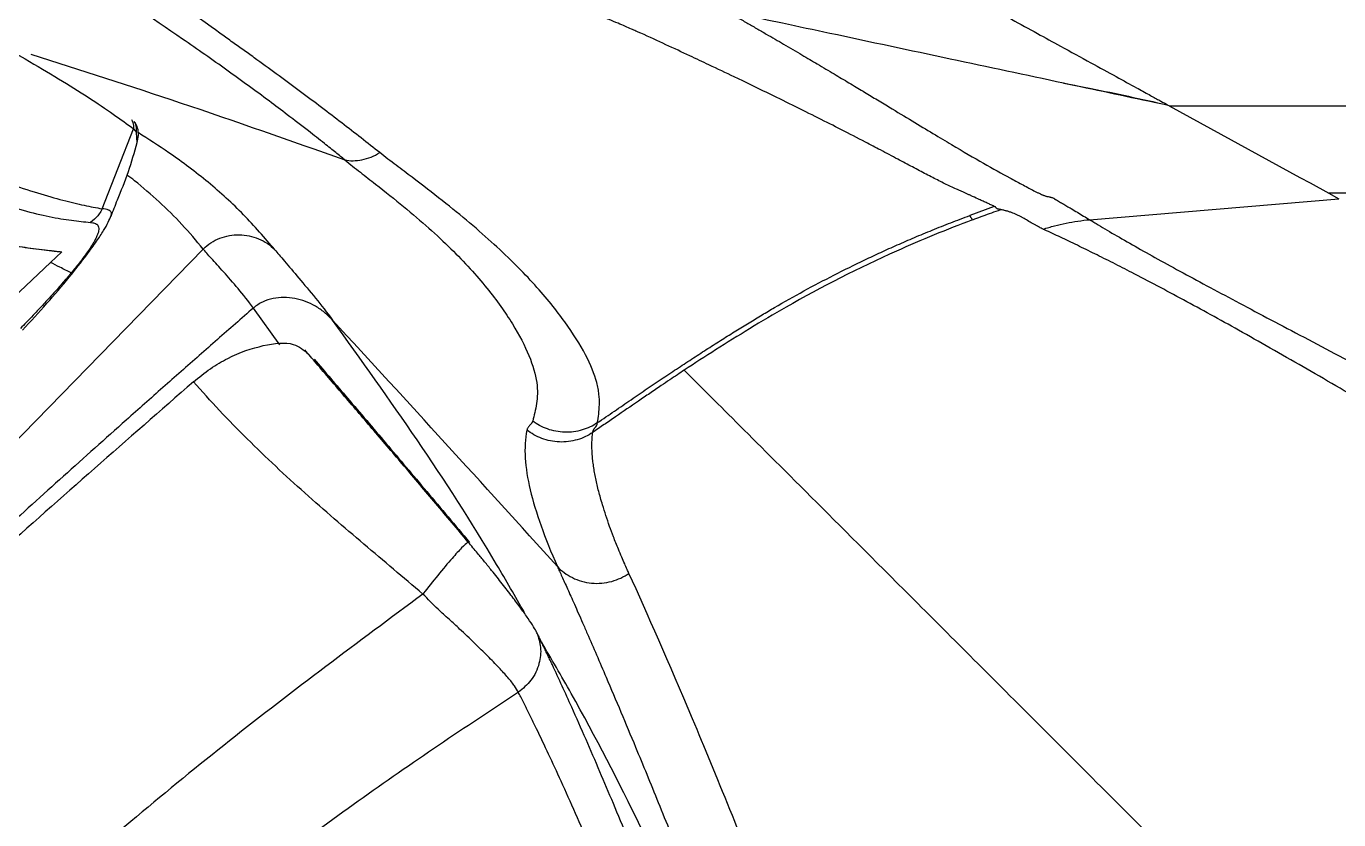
# Model space of a CAD drawing. Extents: x 525 to 613, y 487 to 635.
# Drawn here: x 541.57 to 548.09, y 581.14 to 585.09 of the extents above; entities that cross this region are included whole.
import ezdxf

# ---------------------------------------------------------------- set-up
doc = ezdxf.new("R2010")
doc.units = 0
doc.header["$MEASUREMENT"] = 0
doc.layers.add('1', color=4, linetype='Continuous')
doc.layers.add('STD TEST', color=3, linetype='Continuous')

# ---------------------------------------------------------------- blocks, each defined once
blk = doc.blocks.new('2023 VANGUARD')
at = {"layer": '1', "color": 3, "linetype": 'Continuous', "lineweight": 25}
for p, q in [((-21.7076, -8.0011), (-7.816, -8.0011)), ((-21.7076, -8.0011), (-21.0587, -8.3571)), ((-26.8527, -8.1155), (-26.8378, -8.1349)), ((-26.8338, -8.1847), (-26.8378, -8.1349)), ((-21.0587, -8.3571), (-21.008, -8.3849)), ((-21.008, -8.3849), (-20.9152, -8.4359)), ((-22.1027, -8.5677), (-20.8653, -8.4632)), ((-17.9227, -8.4286), (-20.9152, -8.4359)), ((-20.9152, -8.4359), (-20.8653, -8.4632)), ((-22.5763, -8.5015), (-22.6979, -8.5467)), ((-27.5672, -9.8024), (-26.5062, -8.7135)), ((-27.2651, -8.7801), (-27.4484, -8.9537)), ((-26.1256, -9.1903), (-26.2566, -9.0066))]:
    blk.add_line(p, q, dxfattribs=at)
at = {"layer": '1', "color": 3, "linetype": 'Continuous', "lineweight": 25, "flags": 128}
for points in [[(-27.009, -8.5131), (-26.9308, -8.3144), (-26.8527, -8.1157)], [(-27.2089, -8.7271), (-27.2369, -8.7536), (-27.265, -8.7802)]]:
    blk.add_lwpolyline(points, dxfattribs=at)
at = {"layer": '1', "color": 3, "linetype": 'Continuous', "lineweight": 25}
for points, knots in [([(-25.6294, -8.2343), (-25.6898, -8.1864), (-25.7526, -8.1373), (-25.8836, -8.0363), (-25.9519, -7.9845), (-26.0928, -7.8793), (-26.1652, -7.8261), (-26.2582, -7.759), (-26.2769, -7.7455), (-26.3146, -7.7185), (-26.3336, -7.705), (-26.3716, -7.6777), (-26.3905, -7.664), (-26.4286, -7.6365), (-26.4477, -7.6228), (-26.6216, -7.4987), (-26.7835, -7.3865), (-27.0369, -7.2165), (-27.1232, -7.1595), (-27.2991, -7.045), (-27.3886, -6.9876), (-27.6589, -6.8166), (-27.8425, -6.7038), (-28.1227, -6.5367), (-28.2169, -6.4814), (-28.4067, -6.3712), (-28.5022, -6.3163), (-28.9829, -6.0422), (-29.3772, -5.8247), (-29.7807, -5.6093)], [0, 0, 0, 0, 0.0625, 0.0625, 0.125, 0.125, 0.1875, 0.1875, 0.203125, 0.203125, 0.21875, 0.21875, 0.234375, 0.234375, 0.25, 0.25, 0.375, 0.375, 0.4375, 0.4375, 0.5, 0.5, 0.625, 0.625, 0.6875, 0.6875, 0.75, 0.75, 1, 1, 1, 1]), ([(-25.803, -8.2703), (-25.81, -8.2646), (-25.8248, -8.2526), (-25.8487, -8.2333), (-25.8755, -8.2119), (-25.9074, -8.1865), (-25.9437, -8.1579), (-26.0042, -8.1105), (-26.082, -8.0506), (-26.2148, -7.9504), (-26.3857, -7.8254), (-26.6813, -7.6181), (-26.9997, -7.4075), (-27.3398, -7.1949), (-27.6041, -7.0355), (-27.8202, -6.9098), (-28.0034, -6.8058), (-28.1418, -6.7285), (-28.294, -6.6451), (-28.4369, -6.5679), (-28.579, -6.4922), (-28.7737, -6.3893), (-29.0124, -6.2648), (-29.2417, -6.1474), (-29.4044, -6.0649), (-29.507, -6.0132), (-29.6072, -5.963), (-29.705, -5.9143), (-29.8004, -5.867), (-29.8633, -5.836), (-29.8943, -5.8207)], [0, 0, 0, 0, 0.007649, 0.016228, 0.025739, 0.03618, 0.049742, 0.063303, 0.097752, 0.126504, 0.189592, 0.25179, 0.376577, 0.438202, 0.502368, 0.564842, 0.587733, 0.626988, 0.657988, 0.688961, 0.721206, 0.750889, 0.815561, 0.874989, 0.897211, 0.918873, 0.939979, 0.960533, 0.980538, 1, 1, 1, 1]), ([(-30.4393, -6.3533), (-30.3043, -6.4114), (-30.0348, -6.5274), (-29.6434, -6.6952), (-29.2649, -6.8591), (-28.9017, -7.0194), (-28.5545, -7.1772), (-28.2253, -7.3324), (-27.9177, -7.4841), (-27.6362, -7.6309), (-27.4059, -7.7587), (-27.2208, -7.8683), (-27.0748, -7.96), (-26.9482, -8.0455), (-26.8845, -8.0922), (-26.8527, -8.1155)], [0, 0, 0, 0, 0.083389, 0.166545, 0.249266, 0.331863, 0.414655, 0.498053, 0.581911, 0.665729, 0.748937, 0.811246, 0.87376, 0.936869, 1, 1, 1, 1]), ([(-23.4303, -7.0559), (-23.381, -7.0829), (-23.29, -7.1329), (-23.1584, -7.2051), (-23.0334, -7.2737), (-22.9113, -7.3407), (-22.7772, -7.4142), (-22.638, -7.4907), (-22.4948, -7.5693), (-22.366, -7.6399), (-22.2334, -7.7126), (-22.101, -7.7853), (-21.974, -7.855), (-21.8775, -7.9078), (-21.8073, -7.9464), (-21.7591, -7.9729), (-21.7283, -7.9897), (-21.7196, -7.9945), (-21.7168, -7.9961)], [0, 0, 0, 0, 0.074448, 0.137352, 0.199178, 0.264286, 0.323669, 0.405057, 0.480152, 0.549004, 0.611679, 0.697845, 0.774718, 0.842867, 0.891814, 0.937135, 0.97952, 1, 1, 1, 1]), ([(-30.5011, -7.1637), (-30.3771, -7.2171), (-30.1288, -7.3238), (-29.7633, -7.4887), (-29.4033, -7.6542), (-29.0517, -7.8191), (-28.7101, -7.9802), (-28.4085, -8.1216), (-28.1483, -8.2398), (-27.9289, -8.3347), (-27.7286, -8.4152), (-27.5513, -8.4777), (-27.3982, -8.5231), (-27.2684, -8.5538), (-27.1574, -8.5724), (-27.0967, -8.5782), (-27.0663, -8.5811)], [0, 0, 0, 0, 0.082411, 0.164951, 0.247638, 0.330248, 0.412935, 0.496232, 0.559503, 0.622548, 0.685579, 0.749219, 0.81255, 0.875197, 0.937632, 1, 1, 1, 1]), ([(-30.4873, -7.1325), (-30.3596, -7.1841), (-30.104, -7.2876), (-29.7265, -7.4451), (-29.3546, -7.602), (-28.9917, -7.7578), (-28.6399, -7.9101), (-28.3311, -8.044), (-28.067, -8.1565), (-27.8466, -8.2476), (-27.648, -8.3262), (-27.4741, -8.3884), (-27.3255, -8.4365), (-27.2006, -8.4719), (-27.0949, -8.4978), (-27.0376, -8.508), (-27.0089, -8.5131)], [0, 0, 0, 0, 0.082589, 0.165416, 0.24837, 0.331192, 0.414034, 0.497446, 0.560621, 0.623393, 0.686188, 0.749611, 0.812567, 0.875073, 0.937549, 1, 1, 1, 1]), ([(-22.737, -8.4274), (-22.7423, -8.425), (-22.7517, -8.4209), (-22.7703, -8.4128), (-22.7931, -8.4028), (-22.8219, -8.3891), (-22.8616, -8.3693), (-22.9136, -8.3424), (-22.9811, -8.3066), (-23.0563, -8.2664), (-23.1344, -8.2251), (-23.227, -8.1765), (-23.3284, -8.124), (-23.4498, -8.0626), (-23.5728, -8.0013), (-23.7116, -7.9332), (-23.8509, -7.8659), (-23.981, -7.8039), (-24.0947, -7.7504), (-24.2068, -7.6981), (-24.2924, -7.6585), (-24.3433, -7.6358), (-24.3589, -7.6288), (-24.3813, -7.6189), (-24.4108, -7.6061), (-24.4477, -7.5904), (-24.4923, -7.5718), (-24.5448, -7.5505), (-24.5832, -7.5354), (-24.6036, -7.5273)], [0, 0, 0, 0, 0.017859, 0.031253, 0.06251, 0.093767, 0.125021, 0.18752, 0.250011, 0.310926, 0.37503, 0.425603, 0.500012, 0.561443, 0.625026, 0.682897, 0.749999, 0.798597, 0.833329, 0.874992, 0.916666, 0.919568, 0.924617, 0.931813, 0.941156, 0.952647, 0.966284, 0.982068, 1, 1, 1, 1]), ([(-23.9046, -7.5326), (-23.8964, -7.5373), (-23.8798, -7.5467), (-23.8553, -7.5607), (-23.8307, -7.5748), (-23.8062, -7.5888), (-23.7818, -7.6029), (-23.7574, -7.6169), (-23.7331, -7.631), (-23.6874, -7.6574), (-23.619, -7.6973), (-23.5347, -7.7468), (-23.4512, -7.7962), (-23.3733, -7.8425), (-23.2976, -7.8878), (-23.229, -7.9291), (-23.1628, -7.969), (-23.0792, -8.0195), (-22.9442, -8.1012), (-22.7826, -8.1983), (-22.6259, -8.2896), (-22.518, -8.3497), (-22.4494, -8.3867), (-22.4124, -8.4063), (-22.3853, -8.4206), (-22.3664, -8.4301), (-22.3533, -8.4365), (-22.3461, -8.4399), (-22.3396, -8.443), (-22.3332, -8.446), (-22.3274, -8.4482), (-22.3214, -8.4501), (-22.3149, -8.4517), (-22.3082, -8.4531), (-22.3016, -8.4545), (-22.295, -8.456), (-22.2891, -8.4576), (-22.2848, -8.4591), (-22.283, -8.4598)], [0, 0, 0, 0, 0.007545, 0.015166, 0.022863, 0.030636, 0.038487, 0.046414, 0.05442, 0.062504, 0.092091, 0.125005, 0.153849, 0.187507, 0.218709, 0.250009, 0.279787, 0.312512, 0.375011, 0.499988, 0.624982, 0.749983, 0.812487, 0.846959, 0.874991, 0.906242, 0.913961, 0.921869, 0.932136, 0.937495, 0.944888, 0.953122, 0.959831, 0.968747, 0.978168, 0.984374, 0.99301, 1, 1, 1, 1]), ([(-22.2322, -7.8892), (-22.42, -7.8491), (-22.8071, -7.7666), (-23.2724, -7.6675), (-23.6184, -7.5936), (-23.7824, -7.5586), (-23.8728, -7.5393), (-23.896, -7.5344), (-23.9021, -7.5331), (-23.9039, -7.5327), (-23.9044, -7.5326), (-23.9046, -7.5326)], [0, 0, 0, 0, 0.336814, 0.69436, 0.834708, 0.957468, 0.988675, 0.996816, 0.999027, 0.999668, 1, 1, 1, 1]), ([(-27.2468, -8.7242), (-27.2798, -8.7209), (-27.3459, -8.7143), (-27.4633, -8.6956), (-27.5984, -8.6691), (-27.7536, -8.6324), (-27.9281, -8.5815), (-28.1252, -8.5203), (-28.3353, -8.4466), (-28.6041, -8.3521), (-28.9354, -8.2318), (-29.3312, -8.088), (-29.7392, -7.9416), (-30.1557, -7.7958), (-30.4391, -7.7009), (-30.5807, -7.6535)], [0, 0, 0, 0, 0.0625609, 0.1250947, 0.1873823, 0.2497889, 0.3127537, 0.3763096, 0.4391244, 0.5016072, 0.6016991, 0.7016111, 0.8011802, 0.9006685, 1, 1, 1, 1]), ([(-30.5745, -7.6397), (-30.457, -7.679), (-30.2159, -7.7598), (-29.8637, -7.8828), (-29.5107, -8.0084), (-29.1703, -8.1318), (-28.8428, -8.2512), (-28.5913, -8.3421), (-28.4075, -8.4072), (-28.2824, -8.451), (-28.1617, -8.4925), (-28.047, -8.5309), (-27.9393, -8.5647), (-27.8381, -8.5955), (-27.7448, -8.6234), (-27.6583, -8.6469), (-27.583, -8.6652), (-27.5185, -8.6795), (-27.4594, -8.6922), (-27.4051, -8.7028), (-27.3483, -8.7119), (-27.2934, -8.7167), (-27.2611, -8.7217), (-27.2465, -8.7239)], [0, 0, 0, 0, 0.082249, 0.168725, 0.250938, 0.337838, 0.421226, 0.501438, 0.538138, 0.573957, 0.608923, 0.645818, 0.681064, 0.714276, 0.751294, 0.786327, 0.81865, 0.848238, 0.87506, 0.90615, 0.934321, 0.970126, 1, 1, 1, 1]), ([(-27.362, -7.7447), (-27.1145, -7.824), (-26.5917, -7.9916), (-26.0751, -8.1741), (-25.803, -8.2703)], [0, 0, 0, 0, 0.473404, 1, 1, 1, 1]), ([(-22.2322, -7.8892), (-22.1868, -7.8979), (-22.0811, -7.918), (-21.9075, -7.9545), (-21.7813, -7.9824), (-21.7169, -7.9966)], [0, 0, 0, 0, 0.269302, 0.626744, 1, 1, 1, 1]), ([(-21.7076, -8.0011), (-21.7107, -8.0004), (-21.7357, -7.9951), (-21.9106, -7.9578), (-22.0824, -7.9212), (-22.2322, -7.8892)], [0, 0, 0, 0, 0.017776, 0.142965, 1, 1, 1, 1]), ([(-26.8631, -8.0691), (-26.8604, -8.0742), (-26.8528, -8.0883), (-26.8528, -8.1049), (-26.8527, -8.1155)], [0, 0, 0, 0, 0.361123, 1, 1, 1, 1]), ([(-26.8378, -8.1349), (-26.8372, -8.1237), (-26.8362, -8.1042), (-26.8448, -8.0871), (-26.8485, -8.0798)], [0, 0, 0, 0, 0.573476, 1, 1, 1, 1]), ([(-26.8336, -8.1846), (-26.8313, -8.1727), (-26.8266, -8.1481), (-26.8301, -8.1131), (-26.8395, -8.0933), (-26.8439, -8.084)], [0, 0, 0, 0, 0.336461, 0.690902, 1, 1, 1, 1]), ([(-26.1497, -8.7175), (-26.2005, -8.6583), (-26.3021, -8.5398), (-26.4791, -8.3797), (-26.6566, -8.2455), (-26.7783, -8.1675), (-26.8299, -8.1345)], [0, 0, 0, 0, 0.2677638, 0.5355276, 0.8032917, 1, 1, 1, 1]), ([(-26.9641, -8.5501), (-26.9537, -8.5234), (-26.9262, -8.4527), (-26.876, -8.3329), (-26.848, -8.2333), (-26.8344, -8.1846)], [0, 0, 0, 0, 0.236909, 0.627054, 1, 1, 1, 1]), ([(-25.803, -8.2703), (-25.7901, -8.2731), (-25.7763, -8.2746), (-25.7476, -8.2745), (-25.7327, -8.2729), (-25.7027, -8.2667), (-25.6876, -8.2621), (-25.6579, -8.2501), (-25.6433, -8.2427), (-25.6294, -8.2343)], [0, 0, 0, 0, 0.25, 0.25, 0.5, 0.5, 0.75, 0.75, 1, 1, 1, 1]), ([(-25.803, -8.2703), (-25.777, -8.2919), (-25.751, -8.3123), (-25.7001, -8.3521), (-25.6751, -8.3716), (-25.6017, -8.429), (-25.555, -8.466), (-25.4227, -8.5749), (-25.3447, -8.6445), (-25.2418, -8.7457), (-25.2099, -8.7788), (-25.1504, -8.844), (-25.1228, -8.8761), (-25.0467, -8.9699), (-25.0049, -9.0293), (-24.9014, -9.1975), (-24.8611, -9.2971), (-24.8468, -9.3966), (-24.8458, -9.4152), (-24.8464, -9.4501), (-24.848, -9.4664), (-24.8549, -9.5132), (-24.8625, -9.5411), (-24.8696, -9.5682)], [0, 0, 0, 0, 0.03125, 0.03125, 0.0625, 0.0625, 0.125, 0.125, 0.25, 0.25, 0.3125, 0.3125, 0.375, 0.375, 0.5, 0.5, 0.75, 0.75, 0.8125, 0.8125, 0.875, 0.875, 1, 1, 1, 1]), ([(-24.5485, -9.5775), (-24.5435, -9.5487), (-24.539, -9.5193), (-24.5378, -9.4706), (-24.5386, -9.4451), (-24.5427, -9.417), (-24.5463, -9.3976), (-24.5486, -9.3876), (-24.5734, -9.2941), (-24.6265, -9.191), (-24.7513, -9.0178), (-24.8006, -8.9567), (-24.8882, -8.8598), (-24.9198, -8.8267), (-24.987, -8.7593), (-25.0229, -8.725), (-25.1374, -8.6203), (-25.2232, -8.548), (-25.3664, -8.4349), (-25.4166, -8.3965), (-25.4948, -8.3373), (-25.5213, -8.3173), (-25.5751, -8.2765), (-25.6024, -8.2558), (-25.6294, -8.2343)], [0, 0, 0, 0, 0.125, 0.125, 0.1875, 0.21875, 0.21875, 0.25, 0.25, 0.5, 0.5, 0.625, 0.625, 0.6875, 0.6875, 0.75, 0.75, 0.875, 0.875, 0.9375, 0.9375, 0.96875, 0.96875, 1, 1, 1, 1]), ([(-26.5062, -8.7135), (-26.5409, -8.6722), (-26.6101, -8.5899), (-26.7246, -8.4774), (-26.8172, -8.3974), (-26.872, -8.3549), (-26.8843, -8.3454)], [0, 0, 0, 0, 0.305705, 0.608996, 0.912289, 1, 1, 1, 1]), ([(-22.5763, -8.5015), (-22.5777, -8.5008), (-22.5805, -8.4995), (-22.5861, -8.4967), (-22.5962, -8.492), (-22.6115, -8.4851), (-22.6309, -8.4763), (-22.6548, -8.4656), (-22.6768, -8.4555), (-22.6971, -8.4464), (-22.7101, -8.4402), (-22.7211, -8.4349), (-22.7301, -8.4306), (-22.7347, -8.4285), (-22.737, -8.4274)], [0, 0, 0, 0, 0.0312498, 0.0624993, 0.1249981, 0.2499978, 0.3750007, 0.500002, 0.7000006, 0.775, 0.8500013, 0.9250021, 0.9626012, 1, 1, 1, 1]), ([(-22.283, -8.4598), (-22.2823, -8.4601), (-22.281, -8.4606), (-22.2793, -8.4616), (-22.2781, -8.4626), (-22.2774, -8.4633), (-22.2771, -8.4637)], [0, 0, 0, 0, 0.2641843, 0.499996, 0.7500026, 1, 1, 1, 1]), ([(-22.2771, -8.4637), (-22.2738, -8.4656), (-22.2673, -8.4695), (-22.254, -8.4773), (-22.237, -8.4874), (-22.216, -8.4998), (-22.1917, -8.5143), (-22.1643, -8.5306), (-22.1338, -8.5489), (-22.1129, -8.5615), (-22.1027, -8.5677)], [0, 0, 0, 0, 0.062499, 0.125, 0.25, 0.376942, 0.5, 0.672605, 0.83927, 1, 1, 1, 1]), ([(-27.009, -8.5131), (-27.0131, -8.5218), (-27.0189, -8.534), (-27.0364, -8.5573), (-27.0532, -8.5707), (-27.0663, -8.5811)], [0, 0, 0, 0, 0.361879, 0.502985, 1, 1, 1, 1]), ([(-26.9645, -8.5497), (-26.9642, -8.5487), (-26.9631, -8.5458), (-26.9622, -8.5418), (-26.9618, -8.5376), (-26.9624, -8.5302), (-26.9663, -8.5245), (-26.9724, -8.5212), (-26.9745, -8.5203), (-26.9754, -8.5199), (-26.984, -8.5165), (-26.9967, -8.5148), (-27.009, -8.5131)], [0, 0, 0, 0, 0.035733, 0.100401, 0.162917, 0.223191, 0.477893, 0.555016, 0.573403, 0.588171, 0.599342, 1, 1, 1, 1]), ([(-22.6732, -8.5639), (-22.6594, -8.5588), (-22.6314, -8.5485), (-22.5886, -8.533), (-22.5596, -8.5228), (-22.5448, -8.5177)], [0, 0, 0, 0, 0.323675, 0.657007, 1, 1, 1, 1]), ([(-22.5449, -8.5177), (-22.5459, -8.5175), (-22.5478, -8.5171), (-22.5513, -8.5164), (-22.5563, -8.5152), (-22.5611, -8.5136), (-22.5642, -8.5121), (-22.5657, -8.5106), (-22.5665, -8.509), (-22.5676, -8.5074), (-22.5692, -8.5058), (-22.5708, -8.5045), (-22.5731, -8.5031), (-22.5753, -8.5021), (-22.5763, -8.5015)], [0, 0, 0, 0, 0.032927, 0.062501, 0.125, 0.249972, 0.374977, 0.499976, 0.625, 0.750018, 0.815381, 0.875002, 0.936906, 1, 1, 1, 1]), ([(-22.3341, -8.6147), (-22.3371, -8.6132), (-22.3434, -8.6102), (-22.3526, -8.6055), (-22.3628, -8.6), (-22.3744, -8.5936), (-22.3908, -8.5841), (-22.4108, -8.5722), (-22.4304, -8.5608), (-22.4463, -8.5522), (-22.4586, -8.5459), (-22.471, -8.5402), (-22.4844, -8.5346), (-22.4985, -8.5295), (-22.5135, -8.5248), (-22.5288, -8.5209), (-22.5395, -8.5187), (-22.5448, -8.5177)], [0, 0, 0, 0, 0.039749, 0.081419, 0.12501, 0.18388, 0.250051, 0.375114, 0.500169, 0.565996, 0.625182, 0.689677, 0.750135, 0.816395, 0.880116, 0.941313, 1, 1, 1, 1]), ([(-27.4044, -9.1168), (-27.3635, -9.0725), (-27.284, -8.9865), (-27.1758, -8.8602), (-27.0936, -8.7549), (-27.0373, -8.6768), (-27.0022, -8.6237), (-26.9785, -8.5831), (-26.9682, -8.5584), (-26.9636, -8.5473)], [0, 0, 0, 0, 0.231069, 0.448765, 0.636824, 0.753826, 0.851792, 0.933509, 1, 1, 1, 1]), ([(-27.0663, -8.5811), (-27.0625, -8.5815), (-27.0556, -8.5823), (-27.0471, -8.5843), (-27.0415, -8.5867), (-27.0371, -8.5892), (-27.0318, -8.5926), (-27.0269, -8.5994), (-27.0244, -8.6098), (-27.0252, -8.6221), (-27.0284, -8.6346), (-27.0339, -8.6491), (-27.0414, -8.6646), (-27.0507, -8.6813), (-27.0616, -8.6989), (-27.0765, -8.7215), (-27.0973, -8.7504), (-27.1259, -8.788), (-27.1489, -8.8159), (-27.1621, -8.832)], [0, 0, 0, 0, 0.065071, 0.117528, 0.164418, 0.192892, 0.228101, 0.305987, 0.387462, 0.446911, 0.503219, 0.552425, 0.610396, 0.654966, 0.698808, 0.75237, 0.824235, 0.898691, 1, 1, 1, 1]), ([(-24.5485, -9.5775), (-24.5342, -9.5677), (-24.5059, -9.5482), (-24.4638, -9.5193), (-24.4222, -9.4907), (-24.3812, -9.4624), (-24.3408, -9.4346), (-24.3009, -9.4072), (-24.2614, -9.3806), (-24.2224, -9.3544), (-24.1839, -9.3288), (-24.1456, -9.3041), (-24.1083, -9.2791), (-24.0714, -9.2549), (-24.035, -9.2311), (-23.9991, -9.2079), (-23.9637, -9.1853), (-23.9288, -9.1631), (-23.8945, -9.1414), (-23.8606, -9.1203), (-23.8273, -9.0997), (-23.7945, -9.0796), (-23.7622, -9.0599), (-23.7304, -9.0408), (-23.6991, -9.0222), (-23.6304, -8.9819), (-23.5224, -8.921), (-23.3728, -8.842), (-23.2449, -8.7789), (-23.1397, -8.7296), (-23.0577, -8.6926), (-22.9724, -8.6556), (-22.8839, -8.6188), (-22.7922, -8.5822), (-22.7296, -8.5586), (-22.6979, -8.5466)], [0, 0, 0, 0, 0.0244018, 0.0484776, 0.0722264, 0.0956474, 0.1187401, 0.1415041, 0.1639394, 0.1860448, 0.2078191, 0.2292629, 0.2503749, 0.2711551, 0.2916031, 0.3117184, 0.3315005, 0.3509497, 0.3700659, 0.3888484, 0.4072976, 0.4254142, 0.4431983, 0.4606499, 0.4777692, 0.4945566, 0.5731712, 0.6527699, 0.7334625, 0.7744532, 0.816805, 0.8605268, 0.9056279, 0.9521163, 1, 1, 1, 1]), ([(-22.6854, -8.5685), (-22.8127, -8.6162), (-23.1283, -8.7463), (-23.4956, -8.9325), (-23.7895, -9.1068), (-23.957, -9.2129), (-24.0653, -9.2812), (-24.1167, -9.3155)], [0.86513115, 0.86513115, 0.86513115, 0.86513115, 0.88760162, 0.921519, 0.93312157, 0.94407167, 0.95428419, 0.95428419, 0.95428419, 0.95428419]), ([(-22.6979, -8.5467), (-22.6977, -8.5473), (-22.6972, -8.5487), (-22.6965, -8.5505), (-22.6959, -8.552), (-22.6952, -8.5534), (-22.6946, -8.5545), (-22.694, -8.5555), (-22.6933, -8.5563), (-22.6925, -8.5572), (-22.6916, -8.5583), (-22.6905, -8.5597), (-22.6891, -8.5617), (-22.6875, -8.5644), (-22.6861, -8.5671), (-22.6854, -8.5685)], [0, 0, 0, 0, 0.051051, 0.105367, 0.162954, 0.22382, 0.287965, 0.355393, 0.426106, 0.500101, 0.600111, 0.700101, 0.800067, 0.900024, 1, 1, 1, 1]), ([(-22.3341, -8.6147), (-22.3341, -8.6147), (-22.3341, -8.6147), (-22.3341, -8.6147), (-22.3247, -8.6116), (-22.3058, -8.6059), (-22.2678, -8.5956), (-22.2197, -8.5847), (-22.1615, -8.5743), (-22.1223, -8.5693), (-22.1027, -8.5677)], [0.000004, 0.000004, 0.000004, 0.000004, 0.000012, 0.000012, 0.000012, 0.125012, 0.250012, 0.500012, 0.750012, 1.000007, 1.000007, 1.000007, 1.000007]), ([(-22.1027, -8.5677), (-22.0993, -8.5698), (-22.0924, -8.5739), (-22.0784, -8.5824), (-22.0534, -8.5974), (-22.0008, -8.6287), (-21.8859, -8.6955), (-21.6939, -8.8029), (-21.4204, -8.9501), (-21.1066, -9.1158), (-20.7558, -9.3003), (-20.2425, -9.5714), (-19.6665, -9.8795), (-19.0357, -10.2226), (-18.5363, -10.497), (-18.0113, -10.7881), (-17.4612, -11.0959), (-16.9832, -11.3658), (-16.5896, -11.59), (-16.2884, -11.7628), (-16.0318, -11.9111), (-15.862, -12.01), (-15.7909, -12.0515), (-15.7725, -12.0623), (-15.7673, -12.0653)], [0, 0, 0, 0, 0.0039062, 0.0078125, 0.015625, 0.03125, 0.0625, 0.125, 0.1875, 0.25, 0.3125, 0.375, 0.5, 0.5625, 0.625, 0.6875, 0.75, 0.8125, 0.84375, 0.875, 0.90625, 0.921875, 0.9257812, 0.927323, 0.927323, 0.927323, 0.927323]), ([(-26.5062, -8.7135), (-26.4945, -8.7018), (-26.4688, -8.681), (-26.4098, -8.6509), (-26.3272, -8.6365), (-26.2451, -8.6534), (-26.1868, -8.6846), (-26.1613, -8.7057), (-26.1497, -8.7175)], [0, 0, 0, 0, 0.125, 0.25, 0.5, 0.75, 0.875, 1, 1, 1, 1]), ([(-16.4124, -12.2526), (-16.428, -12.2418), (-16.4591, -12.2203), (-16.5057, -12.1883), (-16.5523, -12.1563), (-16.5989, -12.1245), (-16.6454, -12.0927), (-16.692, -12.0611), (-16.7386, -12.0295), (-16.7851, -11.9981), (-16.8316, -11.9667), (-16.8781, -11.9354), (-16.9247, -11.9042), (-16.9711, -11.873), (-17.0176, -11.8419), (-17.0641, -11.8109), (-17.1105, -11.78), (-17.1569, -11.7491), (-17.2034, -11.7182), (-17.2498, -11.6874), (-17.2962, -11.6567), (-17.3426, -11.626), (-17.389, -11.5953), (-17.4982, -11.5231), (-17.6711, -11.4092), (-17.9066, -11.2548), (-18.1446, -11.0995), (-18.4505, -10.901), (-18.824, -10.6606), (-19.2444, -10.3933), (-19.6527, -10.137), (-20.028, -9.9047), (-20.3842, -9.6877), (-20.7204, -9.4866), (-21.0506, -9.2934), (-21.309, -9.1464), (-21.5028, -9.039), (-21.6377, -8.9655), (-21.7684, -8.8956), (-21.8683, -8.8434), (-21.9404, -8.8063), (-21.9868, -8.7827), (-22.0324, -8.7597), (-22.0772, -8.7374), (-22.1211, -8.7157), (-22.1641, -8.6948), (-22.2062, -8.6745), (-22.2475, -8.6549), (-22.2878, -8.636), (-22.3139, -8.624), (-22.3269, -8.618)], [0, 0, 0, 0, 0.005477, 0.010974, 0.016493, 0.022031, 0.027589, 0.033168, 0.038766, 0.044383, 0.05002, 0.055676, 0.06135, 0.067043, 0.072755, 0.078486, 0.084236, 0.090004, 0.09579, 0.101596, 0.107419, 0.113262, 0.119122, 0.125001, 0.154822, 0.185599, 0.217328, 0.250005, 0.310603, 0.375, 0.435755, 0.5, 0.558168, 0.61923, 0.683183, 0.749993, 0.780675, 0.81174, 0.843183, 0.875004, 0.887329, 0.899694, 0.912098, 0.924541, 0.937022, 0.949542, 0.9621, 0.974696, 0.987329, 1, 1, 1, 1]), ([(-27.2465, -8.7239), (-27.2401, -8.7245), (-27.2273, -8.7256), (-27.215, -8.7266), (-27.2089, -8.7271)], [0, 0, 0, 0, 0.497508, 1, 1, 1, 1]), ([(-26.1497, -8.7175), (-26.1444, -8.724), (-26.1307, -8.7405), (-26.0935, -8.7844), (-26.0328, -8.8554), (-25.9485, -8.9564), (-25.8911, -9.0293), (-25.8638, -9.0662)], [0, 0, 0, 0, 0.125, 0.25, 0.5, 0.75, 0.9999956, 0.9999956, 0.9999956, 0.9999956]), ([(-27.1621, -8.832), (-27.1805, -8.8228), (-27.2134, -8.8063), (-27.2493, -8.7882), (-27.2651, -8.7801)], [0, 0, 0, 0, 0.559575, 1, 1, 1, 1]), ([(-27.1621, -8.832), (-27.1656, -8.8363), (-27.1719, -8.8438), (-27.1817, -8.8554), (-27.188, -8.8629), (-27.192, -8.8675), (-27.1937, -8.8694), (-27.1998, -8.8765), (-27.2129, -8.8917), (-27.2353, -8.9172), (-27.2688, -8.9545), (-27.3082, -8.9974), (-27.3487, -9.0404), (-27.3832, -9.0765), (-27.4044, -9.0984), (-27.4141, -9.1083)], [0, 0, 0, 0, 0.046531, 0.08249, 0.126136, 0.126895, 0.132435, 0.147445, 0.203772, 0.295536, 0.422907, 0.605358, 0.758852, 0.890317, 1, 1, 1, 1]), ([(-25.8638, -9.0662), (-25.8762, -9.0527), (-25.903, -9.0276), (-25.9483, -8.9965), (-25.998, -8.9728), (-26.0508, -8.9577), (-26.1054, -8.9523), (-26.1599, -8.9576), (-26.2119, -8.9747), (-26.2428, -8.9946), (-26.2566, -9.0066)], [0.0000012, 0.0000012, 0.0000012, 0.0000012, 0.124995, 0.249995, 0.374995, 0.499995, 0.624995, 0.749995, 0.874995, 0.9999938, 0.9999938, 0.9999938, 0.9999938]), ([(-26.2566, -9.0066), (-26.2864, -9.0326), (-26.3462, -9.0848), (-26.4359, -9.1634), (-26.5259, -9.2425), (-26.6162, -9.322), (-26.7068, -9.4021), (-26.7976, -9.4826), (-26.9625, -9.6292), (-27.2007, -9.8424), (-27.5634, -10.1702), (-27.9771, -10.5489), (-28.6449, -11.1694), (-29.5104, -11.9931), (-30.387, -12.8555), (-31.0802, -13.5544), (-31.5958, -14.0829), (-32.1064, -14.615), (-32.5004, -15.0325), (-32.7801, -15.3322), (-32.9483, -15.5135), (-33.1156, -15.6948), (-33.282, -15.8763), (-33.4475, -16.0578), (-33.6121, -16.2395), (-33.7759, -16.4212), (-33.9388, -16.6031), (-34.1008, -16.785), (-34.2619, -16.967), (-34.4222, -17.1491), (-34.5284, -17.2708), (-34.5815, -17.3315)], [0, 0, 0, 0, 0.010126, 0.020295, 0.030505, 0.040758, 0.051054, 0.061392, 0.071773, 0.107388, 0.142994, 0.196448, 0.250296, 0.375054, 0.500194, 0.562652, 0.625129, 0.687783, 0.750122, 0.771141, 0.792123, 0.813067, 0.833974, 0.854846, 0.875682, 0.896484, 0.917252, 0.937986, 0.958689, 0.97936, 1, 1, 1, 1]), ([(-24.9108, -10.5197), (-24.9563, -10.4399), (-25.1244, -10.1456), (-25.4395, -9.6585), (-25.7223, -9.2636), (-25.8638, -9.0662)], [0, 0, 0, 0, 0.156871, 0.578435, 1, 1, 1, 1]), ([(-26.5547, -9.373), (-26.527, -9.3506), (-26.4715, -9.3058), (-26.3505, -9.2352), (-26.2045, -9.1866), (-26.0575, -9.1712), (-26.0058, -9.2166), (-25.9832, -9.2364)], [0, 0, 0, 0, 0.125037, 0.249962, 0.519642, 0.790403, 1, 1, 1, 1]), ([(-25.1894, -10.1701), (-25.2433, -10.1059), (-25.3497, -9.9794), (-25.5063, -9.7944), (-25.6574, -9.617), (-25.803, -9.4466), (-25.9173, -9.3131), (-25.9827, -9.2369), (-26.0015, -9.215)], [0, 0, 0, 0, 0.198685, 0.39147, 0.575708, 0.754351, 0.929385, 1, 1, 1, 1]), ([(-25.9553, -9.2606), (-25.9001, -9.3251), (-25.7818, -9.4632), (-25.629, -9.6428), (-25.4975, -9.7981), (-25.3945, -9.9201), (-25.2897, -10.0449), (-25.2192, -10.1291), (-25.1839, -10.1713)], [0, 0, 0, 0, 0.21687, 0.464691, 0.594126, 0.727172, 0.863375, 1, 1, 1, 1]), ([(-24.1167, -9.3155), (-24.128, -9.3231), (-24.152, -9.3391), (-24.19, -9.3648), (-24.2358, -9.3956), (-24.2878, -9.4309), (-24.3637, -9.4825), (-24.4394, -9.5343), (-24.515, -9.5863), (-24.5528, -9.6123), (-24.5717, -9.6254)], [0, 0, 0, 0, 0.074118, 0.157444, 0.249978, 0.374976, 0.499976, 0.749981, 0.875084, 1, 1, 1, 1]), ([(-24.1167, -9.3155), (-24.0581, -9.374), (-23.9785, -9.4537), (-23.777, -9.6551), (-23.6553, -9.7769), (-23.3706, -10.0616), (-23.2076, -10.2245), (-22.8417, -10.5905), (-22.6386, -10.7936), (-22.1937, -11.2385), (-21.9518, -11.4804), (-21.4311, -12.001), (-21.1523, -12.2798), (-20.5595, -12.8725), (-20.2455, -13.1864), (-19.5841, -13.8478), (-19.2366, -14.1952), (-18.8735, -14.5585)], [0, 0, 0, 0, 0.125, 0.125, 0.25, 0.25, 0.375, 0.375, 0.5, 0.5, 0.625, 0.625, 0.75, 0.75, 0.875, 0.875, 1, 1, 1, 1]), ([(-26.5548, -9.3729), (-26.8823, -9.6598), (-27.5372, -10.2335), (-28.505, -11.1178), (-29.4609, -12.0181), (-30.4026, -12.9353), (-31.3297, -13.8678), (-32.2405, -14.8151), (-33.1358, -15.775), (-33.7174, -16.4252), (-34.0082, -16.7503)], [0, 0, 0, 0, 0.125, 0.25, 0.375, 0.5, 0.625, 0.75, 0.875, 1, 1, 1, 1]), ([(-25.4146, -10.4282), (-25.4632, -10.3872), (-25.5609, -10.3045), (-25.7083, -10.1802), (-25.856, -10.0543), (-26.0026, -9.926), (-26.1473, -9.7937), (-26.2892, -9.6569), (-26.4267, -9.5166), (-26.5122, -9.4207), (-26.5548, -9.373)], [0, 0, 0, 0, 0.123112, 0.247675, 0.371919, 0.496182, 0.621238, 0.747169, 0.874187, 1, 1, 1, 1]), ([(-24.8696, -9.5682), (-24.8699, -9.5692), (-24.8707, -9.5718), (-24.8725, -9.5754), (-24.8747, -9.579), (-24.8782, -9.5834), (-24.8827, -9.588), (-24.8875, -9.593), (-24.8911, -9.5975), (-24.8941, -9.6022), (-24.8966, -9.6073), (-24.8976, -9.6112), (-24.8981, -9.6131)], [0, 0, 0, 0, 0.051444, 0.142857, 0.215258, 0.285677, 0.457493, 0.571398, 0.678645, 0.785834, 0.89295, 1, 1, 1, 1]), ([(-24.5485, -9.5775), (-24.5706, -9.5923), (-24.596, -9.6047), (-24.6512, -9.621), (-24.6808, -9.625), (-24.7399, -9.6232), (-24.7693, -9.6176), (-24.8235, -9.5981), (-24.8483, -9.5843), (-24.8696, -9.5682)], [0, 0, 0, 0, 0.25, 0.25, 0.5, 0.5, 0.75, 0.75, 1, 1, 1, 1]), ([(-24.5716, -9.6254), (-24.5714, -9.6241), (-24.5709, -9.6216), (-24.5698, -9.6184), (-24.5686, -9.6155), (-24.5674, -9.6131), (-24.5662, -9.6109), (-24.5651, -9.6091), (-24.5641, -9.6076), (-24.5633, -9.6063), (-24.5626, -9.6053), (-24.5612, -9.6035), (-24.5578, -9.599), (-24.554, -9.5943), (-24.5513, -9.589), (-24.5499, -9.5854), (-24.5489, -9.5814), (-24.5485, -9.5786), (-24.5484, -9.5775)], [0, 0, 0, 0, 0.062253, 0.119388, 0.171637, 0.219103, 0.261789, 0.299631, 0.332514, 0.360303, 0.382857, 0.400042, 0.487346, 0.700046, 0.76348, 0.850002, 0.937528, 1, 1, 1, 1]), ([(-24.8981, -9.6131), (-24.9161, -9.7007), (-24.9082, -9.798), (-24.8685, -9.966), (-24.8505, -10.0256), (-24.8058, -10.1528), (-24.7794, -10.22), (-24.7467, -10.2922)], [0, 0, 0, 0, 0.5, 0.5, 0.75, 0.75, 1, 1, 1, 1]), ([(-24.5716, -9.6254), (-24.5941, -9.6405), (-24.62, -9.6531), (-24.6763, -9.6696), (-24.7066, -9.6735), (-24.7669, -9.6713), (-24.7968, -9.6651), (-24.8518, -9.6444), (-24.8767, -9.6299), (-24.8981, -9.6131)], [0, 0, 0, 0, 0.25, 0.25, 0.5, 0.5, 0.75, 0.75, 1, 1, 1, 1]), ([(-24.3914, -10.3256), (-24.3945, -10.3189), (-24.4017, -10.3032), (-24.4137, -10.2763), (-24.4282, -10.2427), (-24.4472, -10.1973), (-24.4675, -10.146), (-24.4881, -10.0902), (-24.5063, -10.0376), (-24.5211, -9.9906), (-24.5359, -9.9398), (-24.5473, -9.8962), (-24.5565, -9.8544), (-24.5625, -9.8235), (-24.5674, -9.7933), (-24.5711, -9.7638), (-24.5737, -9.7349), (-24.5752, -9.7066), (-24.5753, -9.6789), (-24.5743, -9.6518), (-24.5725, -9.6342), (-24.5716, -9.6254)], [0, 0, 0, 0, 0.023293, 0.054867, 0.094721, 0.142857, 0.219958, 0.28566, 0.35705, 0.428467, 0.47775, 0.571327, 0.618954, 0.666585, 0.714219, 0.761853, 0.809488, 0.857121, 0.904751, 0.952378, 1, 1, 1, 1]), ([(-25.1839, -10.1713), (-25.1859, -10.1702), (-25.19, -10.1678), (-25.2203, -10.1958), (-25.2703, -10.2505), (-25.3382, -10.3311), (-25.3898, -10.3967), (-25.4146, -10.4282)], [0, 0, 0, 0, 0.176396, 0.366878, 0.563706, 0.790712, 1, 1, 1, 1]), ([(-24.8484, -10.6204), (-24.8534, -10.6113), (-24.8635, -10.5927), (-24.8911, -10.5511), (-24.927, -10.5005), (-24.9707, -10.4421), (-25.0198, -10.3785), (-25.0667, -10.3196), (-25.1081, -10.2684), (-25.1469, -10.2212), (-25.1739, -10.1886), (-25.1893, -10.1701)], [0, 0, 0, 0, 0.121301, 0.24651, 0.372119, 0.497954, 0.622973, 0.745098, 0.823606, 0.899471, 1, 1, 1, 1]), ([(-24.7467, -10.2922), (-24.7266, -10.3133), (-24.7015, -10.3324), (-24.658, -10.354), (-24.6426, -10.36), (-24.6105, -10.3691), (-24.5938, -10.3723), (-24.5601, -10.3755), (-24.5431, -10.3755), (-24.5095, -10.3725), (-24.493, -10.3695), (-24.4453, -10.3566), (-24.4161, -10.3426), (-24.3914, -10.3256)], [0, 0, 0, 0, 0.25, 0.25, 0.375, 0.375, 0.5, 0.5, 0.625, 0.625, 0.75, 0.75, 1, 1, 1, 1]), ([(-24.7467, -10.2922), (-24.7432, -10.2997), (-24.7359, -10.3158), (-24.7241, -10.3418), (-24.7109, -10.371), (-24.6961, -10.4037), (-24.6799, -10.44), (-24.662, -10.48), (-24.6425, -10.524), (-24.6212, -10.5723), (-24.5763, -10.6747), (-24.5139, -10.8194), (-24.4331, -11.0102), (-24.3474, -11.2154), (-24.265, -11.4164), (-24.188, -11.607), (-24.1337, -11.7427), (-24.0858, -11.8632), (-24.0558, -11.9393), (-24.0416, -11.9755), (-24.0406, -11.9779), (-24.0391, -11.9819), (-24.0369, -11.9874), (-24.0341, -11.9944), (-24.0307, -12.003), (-24.0267, -12.0132), (-24.0221, -12.025), (-24.0169, -12.0383), (-24.011, -12.0532), (-24.0046, -12.0698), (-23.9975, -12.088), (-23.9897, -12.1078), (-23.9813, -12.1292), (-23.9723, -12.1524), (-23.9626, -12.1773), (-23.9523, -12.2039), (-23.9413, -12.2322), (-23.9296, -12.2623), (-23.9172, -12.2942), (-23.9042, -12.328), (-23.8904, -12.3636), (-23.876, -12.4011), (-23.8608, -12.4406), (-23.8449, -12.482), (-23.8283, -12.5254), (-23.8109, -12.5708), (-23.7927, -12.6184), (-23.7738, -12.668), (-23.7542, -12.7198), (-23.7337, -12.7737), (-23.7125, -12.8298), (-23.6905, -12.8881), (-23.6677, -12.9487), (-23.644, -13.0116), (-23.6196, -13.0768), (-23.5943, -13.1444), (-23.5682, -13.2144), (-23.5413, -13.2869), (-23.5134, -13.3619), (-23.4847, -13.4394), (-23.4552, -13.5196), (-23.4247, -13.6025), (-23.3933, -13.688), (-23.3609, -13.7763), (-23.3277, -13.8675), (-23.2934, -13.9615), (-23.2582, -14.0584), (-23.2221, -14.1584), (-23.1849, -14.2613), (-23.1467, -14.3674), (-23.1075, -14.4766), (-23.0808, -14.551), (-23.0674, -14.5885)], [0, 0, 0, 0, 0.00939, 0.019914, 0.031569, 0.044354, 0.058267, 0.073307, 0.089472, 0.106761, 0.125172, 0.197041, 0.249854, 0.29998, 0.374351, 0.412314, 0.445739, 0.474625, 0.498967, 0.499171, 0.499732, 0.500648, 0.501921, 0.503549, 0.505534, 0.507875, 0.510573, 0.513627, 0.517037, 0.520804, 0.524928, 0.529409, 0.534246, 0.539441, 0.544994, 0.550904, 0.557172, 0.563798, 0.570783, 0.578126, 0.585829, 0.593891, 0.602313, 0.611096, 0.62024, 0.629745, 0.639613, 0.649842, 0.660429, 0.671371, 0.682664, 0.694305, 0.706294, 0.718631, 0.731317, 0.74435, 0.75773, 0.771457, 0.785531, 0.799951, 0.814718, 0.82983, 0.845288, 0.861093, 0.877243, 0.893739, 0.910582, 0.927771, 0.945306, 0.96319, 0.981421, 1, 1, 1, 1]), ([(-22.7212, -14.6052), (-22.8997, -14.1044), (-23.0698, -13.6364), (-23.2718, -13.0934), (-23.3116, -12.9869), (-23.3902, -12.7782), (-23.429, -12.6759), (-23.5432, -12.3767), (-23.6165, -12.1873), (-23.828, -11.6488), (-23.9577, -11.3293), (-24.1932, -10.7687), (-24.299, -10.5275), (-24.3914, -10.3256)], [0, 0, 0, 0, 0.25, 0.25, 0.3125, 0.3125, 0.375, 0.375, 0.5, 0.5, 0.75, 0.75, 1, 1, 1, 1]), ([(-25.4146, -10.4282), (-25.7372, -10.6679), (-26.3791, -11.1448), (-27.2948, -11.9177), (-28.1843, -12.7094), (-29.0476, -13.5262), (-29.8857, -14.3564), (-30.7025, -15.1973), (-31.4896, -16.0589), (-32.2522, -16.9521), (-32.7261, -17.5775), (-32.9643, -17.8919)], [0, 0, 0, 0, 0.113392, 0.225638, 0.337341, 0.448782, 0.560233, 0.669481, 0.778832, 0.888788, 1, 1, 1, 1]), ([(-24.9408, -10.9166), (-24.9463, -10.9067), (-24.9574, -10.8865), (-24.9909, -10.8447), (-25.0359, -10.7947), (-25.0921, -10.7371), (-25.1577, -10.6727), (-25.2232, -10.6108), (-25.2844, -10.5537), (-25.3474, -10.4983), (-25.3899, -10.454), (-25.4146, -10.4282)], [0, 0, 0, 0, 0.1166439, 0.2372927, 0.3579091, 0.4789152, 0.6007995, 0.7233846, 0.8049587, 0.8863997, 1, 1, 1, 1]), ([(-24.8486, -10.6205), (-24.8409, -10.6446), (-24.8252, -10.6942), (-24.8348, -10.7781), (-24.8717, -10.8591), (-24.9185, -10.898), (-24.9408, -10.9166)], [0, 0, 0, 0, 0.229072, 0.469578, 0.74644, 1, 1, 1, 1]), ([(-23.371, -14.4344), (-23.4012, -14.3452), (-23.466, -14.1533), (-23.5609, -13.8778), (-23.654, -13.6114), (-23.7384, -13.3736), (-23.8143, -13.1624), (-23.8779, -12.9877), (-23.9306, -12.8446), (-23.9735, -12.729), (-24.0118, -12.6266), (-24.0458, -12.5365), (-24.0777, -12.4523), (-24.1139, -12.3575), (-24.1577, -12.2439), (-24.21, -12.1095), (-24.2679, -11.9625), (-24.3311, -11.8046), (-24.399, -11.6375), (-24.4679, -11.4709), (-24.5372, -11.3069), (-24.6062, -11.147), (-24.6686, -11.006), (-24.7241, -10.8835), (-24.7595, -10.8069), (-24.7828, -10.7573), (-24.7938, -10.734), (-24.8048, -10.7109), (-24.8158, -10.6879), (-24.8269, -10.6647), (-24.8377, -10.6424), (-24.8449, -10.6277), (-24.8483, -10.6208)], [0, 0, 0, 0, 0.051298, 0.110353, 0.165069, 0.215434, 0.261449, 0.303118, 0.332809, 0.359816, 0.38414, 0.40578, 0.425077, 0.445959, 0.476449, 0.51132, 0.550573, 0.594212, 0.64224, 0.694656, 0.744409, 0.797558, 0.854105, 0.893291, 0.933956, 0.94329, 0.952693, 0.962139, 0.971616, 0.981252, 0.9912, 1, 1, 1, 1]), ([(-23.2086, -14.4473), (-23.2876, -14.1971), (-23.4456, -13.6965), (-23.7156, -12.9715), (-24.009, -12.2654), (-24.33, -11.5822), (-24.6024, -11.0486), (-24.7767, -10.7507), (-24.8266, -10.6655)], [0, 0, 0, 0, 0.185168, 0.370336, 0.555505, 0.740673, 0.925841, 1, 1, 1, 1]), ([(-24.9408, -10.9166), (-25.0731, -11.004), (-25.3406, -11.1805), (-25.7398, -11.4588), (-26.1419, -11.7506), (-26.5459, -12.0569), (-26.94, -12.3686), (-27.3913, -12.7403), (-27.9037, -13.1831), (-28.49, -13.719), (-29.0089, -14.2196), (-29.452, -14.6653), (-29.8107, -15.0385), (-30.1521, -15.4062), (-30.4762, -15.7679), (-30.7928, -16.1342), (-31.1698, -16.5871), (-31.5985, -17.1306), (-32.0622, -17.7557), (-32.3496, -18.1776), (-32.4913, -18.3855)], [0, 0, 0, 0, 0.044709, 0.090349, 0.13691, 0.184379, 0.232745, 0.277954, 0.348418, 0.422679, 0.500679, 0.550525, 0.598903, 0.645795, 0.691185, 0.735062, 0.781563, 0.856423, 0.929252, 1, 1, 1, 1]), ([(-23.8043, -13.6935), (-23.859, -13.5407), (-23.9684, -13.2351), (-24.1265, -12.8132), (-24.2797, -12.4189), (-24.4326, -12.041), (-24.5834, -11.6836), (-24.7242, -11.3653), (-24.8153, -11.1705), (-24.8635, -11.071), (-24.8767, -11.0441), (-24.8898, -11.0175), (-24.9028, -10.9913), (-24.9158, -10.9654), (-24.9284, -10.9404), (-24.9368, -10.9242), (-24.9408, -10.9166)], [0, 0, 0, 0, 0.125105, 0.25021, 0.375318, 0.500431, 0.64056, 0.780705, 0.904085, 0.917936, 0.931792, 0.945628, 0.959395, 0.973185, 0.98731, 1, 1, 1, 1])]:
    blk.add_open_spline(points, degree=3, knots=knots, dxfattribs=at)
for points in [[(-22.6854, -8.5685), (-22.6814, -8.567), (-22.6773, -8.5655), (-22.6732, -8.5639)], [(-22.3269, -8.618), (-22.3293, -8.6169), (-22.3317, -8.6158), (-22.3341, -8.6147)], [(-26.2566, -9.0066), (-26.2821, -8.9725), (-26.3338, -8.9081), (-26.4067, -8.8246), (-26.4684, -8.7569), (-26.4968, -8.7251), (-26.5062, -8.7135)], [(-24.7467, -10.2922), (-25.1173, -9.8819), (-25.4897, -9.4733), (-25.8638, -9.0662)]]:
    blk.add_open_spline(points, degree=3, dxfattribs=at)
blk = doc.blocks.new('2026 Vanguard')
at = {"layer": 'STD TEST', "color": 1}
blk.add_blockref('2023 VANGUARD', (44.1613, 88.209), dxfattribs=at)

msp = doc.modelspace()

# ---------------------------------------------------------------- block references
at = {"layer": '1'}
msp.add_blockref('2026 Vanguard', (524.7985, 504.4821), dxfattribs=at)

doc.saveas('drawing.dxf')
